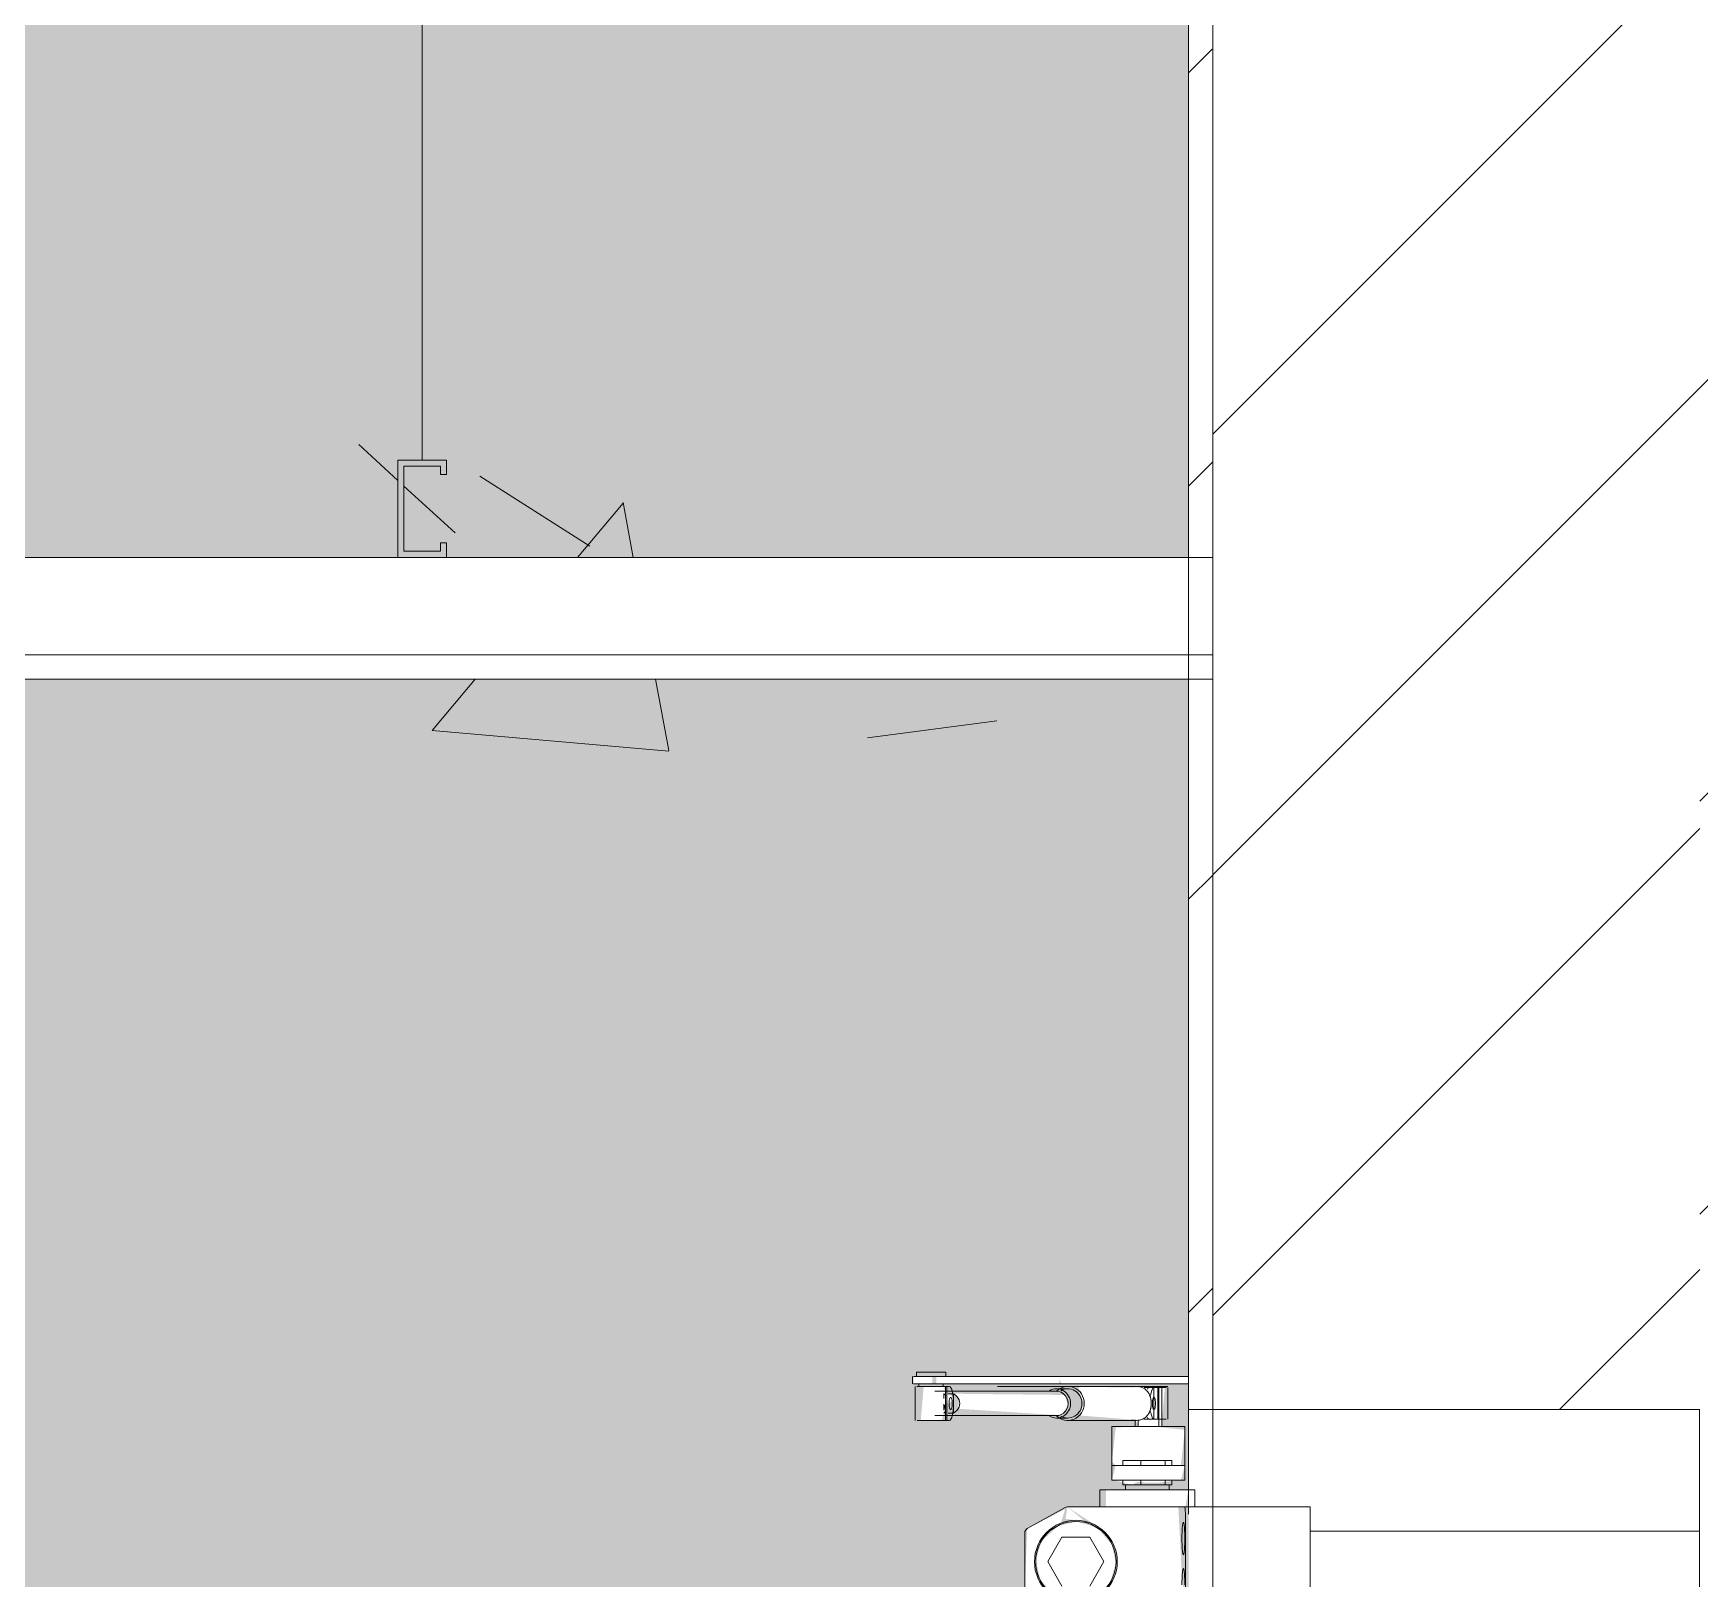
# Model space of a CAD drawing. Header units: millimetres. Extents: x 26124 to 258712, y -8723 to 35400.
# Drawn here: x 176803 to 177487, y 11131 to 11765 of the extents above; entities that cross this region are included whole.
import ezdxf

# ---------------------------------------------------------------- set-up
doc = ezdxf.new("R2010")
doc.units = ezdxf.units.MM
for name, color, linetype, lineweight in [('A-CLNG', 13, 'Continuous', 9), ('A-CLNG-3', 13, 'Continuous', 18), ('A-CLNG-PATT-3', 13, 'Continuous', 9), ('A-DETL-GENF', 92, 'Continuous', 9), ('A-DOOR', 31, 'Continuous', 9), ('A-DOOR-FRAM', 31, 'Continuous', 9), ('A-WALL', 113, 'Continuous', 9), ('A-WALL-1', 113, 'Continuous', 18), ('A-WALL-PATT-4', 111, 'Continuous', 9), ('I-WALL', 2, 'Continuous', 9), ('I-WALL-3', 2, 'Continuous', 18)]:
    doc.layers.add(name, color=color, linetype=linetype, lineweight=lineweight)
pattern_1 = [(45, (201715.2, 14125), (-84.8528, 84.8528), [])]

# ---------------------------------------------------------------- blocks, each defined once
blk = doc.blocks.new('FD_07 - FD_07-1700x2200-CỬA ĐI 2 CÁNH-V96-TKCS_MẶT CẮT 4')
at = {"layer": 'A-DOOR'}
for p, q in [((56329.08, 11213.49), (56329.08, 11210.49)), ((56329.55, 11213.49), (56329.55, 11213.49)), ((56329.55, 11213.49), (56337.24, 11213.49)), ((56329.55, 11210.49), (56329.55, 11210.49)), ((56329.55, 11210.49), (56337.24, 11210.49)), ((56330.23, 11209.49), (56330.23, 11195.49)), ((56330.73, 11215.28), (56330.73, 11213.49)), ((56342.73, 11215.28), (56330.73, 11215.28)), ((56330.73, 11215.28), (56342.73, 11215.28)), ((56330.86, 11209.49), (56335.05, 11209.49)), ((56331.73, 11210.49), (56331.73, 11209.49)), ((56335.05, 11209.49), (56343.23, 11209.49)), ((56336.73, 11213.49), (56339.23, 11213.49)), ((56339.23, 11213.49), (56336.73, 11213.49)), ((56338.28, 11213.49), (56336.73, 11213.49)), ((56336.73, 11213.49), (56338.28, 11213.49)), ((56336.73, 11210.49), (56339.23, 11210.49)), ((56339.23, 11210.49), (56336.73, 11210.49)), ((56339.23, 11210.49), (56336.73, 11210.49)), ((56336.73, 11210.49), (56339.23, 11210.49)), ((56338.85, 11213.49), (56337.24, 11213.49)), ((56337.24, 11213.49), (56338.85, 11213.49)), ((56338.85, 11210.49), (56337.24, 11210.49)), ((56337.24, 11210.49), (56338.85, 11210.49)), ((56338.85, 11213.49), (56389.47, 11213.49)), ((56338.85, 11210.49), (56389.47, 11210.49)), ((56341.73, 11209.49), (56341.73, 11210.49)), ((56343.23, 11209.49), (56342.67, 11209.49)), ((56342.67, 11209.49), (56344.18, 11209.49)), ((56342.67, 11209.49), (56342.67, 11195.49)), ((56342.73, 11213.49), (56342.73, 11215.28)), ((56343.23, 11195.49), (56343.23, 11209.49)), ((56366.06, 11209.49), (56364.06, 11209.49)), ((56364.06, 11209.49), (56366.06, 11209.49)), ((56432.06, 11209.49), (56366.06, 11209.49)), ((56389.47, 11213.49), (56390.47, 11213.49)), ((56389.47, 11210.49), (56390.47, 11210.49)), ((56390.47, 11213.49), (56416.03, 11213.49)), ((56390.47, 11210.49), (56416.03, 11210.49)), ((56416.03, 11213.49), (56417.23, 11213.49)), ((56416.03, 11210.49), (56417.23, 11210.49)), ((56416.56, 11213.49), (56417.1, 11213.49)), ((56417.1, 11213.49), (56416.56, 11213.49)), ((56416.56, 11210.49), (56417.1, 11210.49)), ((56417.1, 11210.49), (56416.56, 11210.49)), ((56417.23, 11213.49), (56442.7, 11213.49)), ((56417.23, 11210.49), (56442.67, 11210.49)), ((56432.06, 11209.49), (56434.06, 11209.49)), ((56434.06, 11209.49), (56432.06, 11209.49)), ((56388.25, 11207.5), (56338.23, 11207.5)), ((56342.02, 11204.49), (56342.02, 11206.48)), ((56343.73, 11206.48), (56344.05, 11206.48)), ((56344.05, 11206.48), (56345.9, 11206.48)), ((56345.9, 11206.48), (56345.9, 11198.52)), ((56392.91, 11208.5), (56388.25, 11208.5)), ((56424.27, 11209), (56428.25, 11209)), ((56426.05, 11209), (56427.98, 11209)), ((56427.98, 11209), (56429.89, 11209)), ((56429.53, 11209), (56428.2, 11209)), ((56428.2, 11196), (56428.2, 11209)), ((56428.25, 11209), (56429.42, 11209)), ((56428.25, 11196), (56428.25, 11209)), ((56429.98, 11209), (56429.26, 11209)), ((56429.89, 11209), (56433.35, 11209)), ((56429.89, 11196), (56429.89, 11209)), ((56430.38, 11193.03), (56430.38, 11209)), ((56431.58, 11193), (56431.58, 11209)), ((56434.08, 11196), (56434.08, 11209)), ((56338.23, 11197.5), (56388.25, 11197.5)), ((56342.02, 11199.77), (56342.02, 11202.22)), ((56344.05, 11198.52), (56343.73, 11198.52)), ((56345.9, 11198.52), (56344.05, 11198.52)), ((56388.25, 11196.5), (56392.91, 11196.5)), ((56420.58, 11195.73), (56420.58, 11193)), ((56421.78, 11195.72), (56421.78, 11193.03)), ((56428.25, 11196), (56424.27, 11196)), ((56427.98, 11196), (56426.05, 11196)), ((56429.89, 11196), (56427.98, 11196)), ((56428.2, 11196), (56429.53, 11196)), ((56433.35, 11196), (56429.89, 11196)), ((56335.05, 11195.49), (56331.01, 11195.49)), ((56342.67, 11195.49), (56335.05, 11195.49)), ((56344.18, 11195.49), (56342.67, 11195.49)), ((56392.91, 11195.5), (56420.99, 11195.5)), ((56441, 11193), (56411, 11193)), ((56422.85, 11193), (56415.28, 11193)), ((56424.66, 11193), (56420.58, 11193)), ((56420.58, 11193), (56420.77, 11193)), ((56421.32, 11193), (56422.2, 11193)), ((56422.19, 11193), (56421.74, 11193)), ((56421.74, 11193), (56424.92, 11193)), ((56431.58, 11193), (56424.66, 11193)), ((56424.92, 11193), (56430.43, 11193)), ((56430.43, 11193), (56429.98, 11193)), ((56436.89, 11193), (56431.16, 11193)), ((56431.4, 11193), (56431.58, 11193)), ((56411, 11179.56), (56411, 11187.88)), ((56441, 11187.88), (56441, 11179.56)), ((56410.98, 11171), (56410.98, 11177)), ((56410.98, 11177), (56425.98, 11177)), ((56415.53, 11179), (56422.87, 11179)), ((56415.53, 11177), (56415.53, 11179)), ((56422.87, 11179), (56432.91, 11179)), ((56422.87, 11177), (56422.87, 11179)), ((56425.98, 11177), (56440.98, 11177)), ((56432.91, 11179), (56435.6, 11179)), ((56432.91, 11177), (56432.91, 11179)), ((56435.6, 11177), (56435.6, 11179)), ((56440.98, 11177), (56440.98, 11171)), ((56425.98, 11171), (56410.98, 11171)), ((56415.53, 11169), (56415.53, 11171)), ((56419.2, 11169), (56415.53, 11169)), ((56416.56, 11169), (56416.56, 11167)), ((56417.77, 11169), (56416.56, 11169)), ((56416.56, 11169), (56416.87, 11169)), ((56416.87, 11169), (56417.77, 11169)), ((56423.23, 11169), (56419.2, 11169)), ((56419.2, 11169), (56423.24, 11169)), ((56422.87, 11169), (56419.2, 11169)), ((56422.87, 11169), (56422.87, 11171)), ((56427.89, 11169), (56422.87, 11169)), ((56427.89, 11169), (56423.23, 11169)), ((56423.24, 11169), (56427.9, 11169)), ((56440.98, 11171), (56425.98, 11171)), ((56434.26, 11169), (56427.89, 11169)), ((56432.91, 11169), (56427.89, 11169)), ((56427.9, 11169), (56431.93, 11169)), ((56431.93, 11169), (56434.56, 11169)), ((56432.91, 11169), (56432.91, 11171)), ((56434.26, 11169), (56432.91, 11169)), ((56434.56, 11169), (56434.26, 11169)), ((56435.6, 11169), (56434.26, 11169)), ((56434.56, 11167), (56434.56, 11169)), ((56435.6, 11169), (56435.6, 11171)), ((56406.02, 11167), (56406.02, 11160)), ((56408.63, 11167), (56406.02, 11167)), ((56406.02, 11167), (56420.5, 11167)), ((56420.5, 11167), (56445.11, 11167)), ((56445.11, 11167), (56442.5, 11167)), ((56445.11, 11160), (56445.11, 11167)), ((56376.25, 11151.07), (56391.77, 11159.75)), ((56392.74, 11160), (56436.9, 11160)), ((56436.9, 11160), (56439.89, 11160)), ((56445.11, 11160), (56439.38, 11160)), ((56439.89, 11160), (56440.96, 11160)), ((56452.56, 11160), (56440.96, 11160)), ((56441.22, 11157), (56441.22, 11118)), ((56442.5, 11160), (56445.11, 11160)), ((56452.56, 11160), (56452.56, 10960)), ((56492.56, 11160), (56452.56, 11160)), ((56492.56, 10960), (56492.56, 11160)), ((56375.22, 11125.67), (56375.22, 11149.33)), ((56384.68, 11137.5), (56390.45, 11147.5)), ((56390.45, 11147.5), (56402, 11147.5)), ((56402, 11147.5), (56407.77, 11137.5)), ((56390.45, 11127.5), (56384.68, 11137.5)), ((56407.77, 11137.5), (56402, 11127.5))]:
    blk.add_line(p, q, dxfattribs=at)
at = {"layer": 'A-DOOR', "flags": 128}
for points in [[(56345.9, 11206.48), (56346.67, 11205.97), (56347.32, 11205.38), (56347.84, 11204.72), (56348.23, 11204.01), (56348.46, 11203.26), (56348.54, 11202.5)], [(56348.54, 11202.5), (56348.46, 11201.74), (56348.23, 11200.99), (56347.84, 11200.28), (56347.32, 11199.62), (56346.67, 11199.03), (56345.9, 11198.52)], [(56441.22, 11157), (56441.22, 11157.67), (56441.2, 11158.3), (56441.17, 11158.87), (56441.12, 11159.35), (56441.07, 11159.7), (56441.02, 11159.92), (56440.96, 11160)], [(56441.02, 11159.92), (56441.07, 11159.7), (56441.12, 11159.35), (56441.17, 11158.87), (56441.2, 11158.3), (56441.22, 11157.67), (56441.22, 11157)]]:
    blk.add_lwpolyline(points, dxfattribs=at)
at = {"layer": 'A-DOOR'}
for centre, radius, start, end in [((56396.22, 11137.5), 17, 0, 180), ((56392.74, 11158), 2, 90, 119.19749), ((56377.22, 11149.33), 2, 119.19749, 180), ((56396.22, 11137.5), 16.5, 0, 180), ((56396.22, 11137.5), 17, 60, 75), ((56396.22, 11137.5), 17, 180, 0), ((56396.22, 11137.5), 16.5, 180, 0)]:
    blk.add_arc(centre, radius, start, end, dxfattribs=at)
for centre, major_axis, ratio, start_param, end_param in [((56342.23, 11202.49), (0, 7), 0.259156, 6.021386, 6.283185), ((56344.18, 11202.49), (0, 7), 0.259156, 4.712389, 6.283185), ((56392.91, 11202.5), (0, 7), 0.965835, 4.712389, 7.068583), ((56420.99, 11202.5), (0, 7), 0.965835, 5.776005, 6.536775), ((56339.09, 11202.5), (0, 5), 0.965835, 5.402701, 5.632805), ((56344.77, 11202.49), (0, 2.5), 0.259156, 4.712389, 7.853982), ((56344.77, 11202.49), (0, 2.5), 0.259156, 1.570796, 4.712389), ((56344.18, 11202.49), (0, 7), 0.259156, 3.141593, 4.712389), ((56388.25, 11202.5), (0, 6), 0.965835, 4.712389, 6.806784), ((56388.25, 11202.5), (0, 6), 0.965835, 2.617994, 4.712389), ((56388.25, 11202.5), (0, 5), 0.965835, 4.712389, 6.544985), ((56388.25, 11202.5), (0, 5), 0.965835, 2.879793, 4.712389), ((56392.91, 11202.5), (0, 7), 0.965835, 2.356194, 4.712389), ((56392.91, 11202.5), (0, 6), 0.965835, 4.712389, 6.806784), ((56392.91, 11202.5), (0, 6), 0.965835, 2.617994, 4.712389), ((56426.56, 11202.5), (0, 6.79), 0.259156, 0.291061, 0.547008), ((56428.49, 11202.5), (0, 6.79), 0.259156, 0.291061, 1.058902), ((56428.31, 11202.5), (0, 2.5), 0.259156, 4.712389, 7.853982), ((56428.31, 11202.5), (0, 2.5), 0.259156, 1.570796, 4.712389), ((56339.09, 11202.5), (0, 5), 0.965835, 3.791973, 4.022077), ((56342.83, 11202.49), (0, 2.5), 0.259156, 1.832596, 2.879793), ((56342.83, 11202.49), (0, 2.5), 0.259156, 1.832596, 2.879793), ((56342.23, 11202.49), (0, 7), 0.259156, 3.141593, 3.403392), ((56420.99, 11202.5), (0, 7), 0.965835, 2.888003, 3.648773), ((56426.56, 11202.5), (0, 6.79), 0.259156, 2.594585, 2.850532), ((56428.49, 11202.5), (0, 6.79), 0.259156, 2.082691, 2.850532), ((56411, 11181), (0, 12), 0.000349, 0, 0.959931), ((56441, 11181), (0, 12), 0.000349, 0, 0.959931), ((56410.99, 11183), (0, 6), 0.000349, 3.141593, 4.101524), ((56440.99, 11183), (0, 6), 0.000349, 3.141593, 4.101524)]:
    blk.add_ellipse(centre, major_axis=major_axis, ratio=ratio, start_param=start_param, end_param=end_param, dxfattribs=at)
for points, knots in [([(56427.2, 11202.5), (56427.2, 11202.76), (56427.19, 11203.15), (56427.14, 11203.66), (56427.08, 11204.03), (56427.02, 11204.4), (56426.94, 11204.76), (56426.86, 11205.05), (56426.79, 11205.27), (56426.73, 11205.44), (56426.67, 11205.61), (56426.59, 11205.82), (56426.47, 11206.09), (56426.35, 11206.34), (56426.24, 11206.54), (56426.15, 11206.69), (56426.06, 11206.83), (56425.94, 11207.02), (56425.78, 11207.25), (56425.57, 11207.51), (56425.26, 11207.84), (56424.84, 11208.23), (56424.47, 11208.5), (56424.27, 11208.62)], [0, 0, 0, 0, 0.1, 0.15, 0.2, 0.25, 0.3, 0.35, 0.375, 0.4, 0.425, 0.45, 0.5, 0.55, 0.575, 0.6, 0.625, 0.65, 0.7, 0.75, 0.8, 0.9, 1, 1, 1, 1]), ([(56424.27, 11196.38), (56424.47, 11196.5), (56424.84, 11196.77), (56425.26, 11197.16), (56425.57, 11197.49), (56425.78, 11197.75), (56425.94, 11197.98), (56426.06, 11198.17), (56426.15, 11198.31), (56426.24, 11198.46), (56426.35, 11198.66), (56426.47, 11198.91), (56426.59, 11199.18), (56426.67, 11199.39), (56426.73, 11199.56), (56426.79, 11199.73), (56426.86, 11199.95), (56426.94, 11200.24), (56427.02, 11200.6), (56427.08, 11200.97), (56427.14, 11201.34), (56427.19, 11201.85), (56427.2, 11202.24), (56427.2, 11202.5)], [0, 0, 0, 0, 0.1, 0.2, 0.25, 0.3, 0.35, 0.375, 0.4, 0.425, 0.45, 0.5, 0.55, 0.575, 0.6, 0.625, 0.65, 0.7, 0.75, 0.8, 0.85, 0.9, 1, 1, 1, 1]), ([(56440.99, 11147), (56440.99, 11148.22), (56440.95, 11149.98), (56440.82, 11151.86), (56440.69, 11152.92), (56440.54, 11153.55), (56440.38, 11153.71), (56440.23, 11153.39), (56440.09, 11152.61), (56439.97, 11151.41), (56439.91, 11150.42), (56439.89, 11149.87)], [0, 0, 0, 0, 0.2, 0.3, 0.4, 0.5, 0.6, 0.7, 0.8, 0.9, 1, 1, 1, 1]), ([(56439.89, 11149.87), (56439.93, 11150.97), (56440.04, 11152.34), (56440.23, 11153.39), (56440.38, 11153.71), (56440.54, 11153.55), (56440.69, 11152.92), (56440.82, 11151.86), (56440.92, 11150.45), (56440.98, 11148.78), (56440.99, 11147.61), (56440.99, 11147)], [0, 0, 0, 0, 0.2, 0.3, 0.4, 0.5, 0.6, 0.7, 0.8, 0.9, 1, 1, 1, 1]), ([(56439.89, 11144.13), (56439.93, 11143.03), (56440.04, 11141.66), (56440.23, 11140.61), (56440.38, 11140.29), (56440.54, 11140.45), (56440.69, 11141.08), (56440.82, 11142.14), (56440.92, 11143.55), (56440.98, 11145.22), (56440.99, 11146.39), (56440.99, 11147)], [0, 0, 0, 0, 0.2, 0.3, 0.4, 0.5, 0.6, 0.7, 0.8, 0.9, 1, 1, 1, 1]), ([(56440.99, 11147), (56440.99, 11145.78), (56440.95, 11144.02), (56440.82, 11142.14), (56440.69, 11141.08), (56440.54, 11140.45), (56440.38, 11140.29), (56440.23, 11140.61), (56440.09, 11141.39), (56439.97, 11142.59), (56439.91, 11143.58), (56439.89, 11144.13)], [0, 0, 0, 0, 0.2, 0.3, 0.4, 0.5, 0.6, 0.7, 0.8, 0.9, 1, 1, 1, 1]), ([(56440.99, 11128), (56440.99, 11129.22), (56440.95, 11130.98), (56440.82, 11132.86), (56440.69, 11133.92), (56440.54, 11134.55), (56440.38, 11134.71), (56440.23, 11134.39), (56440.09, 11133.61), (56439.97, 11132.41), (56439.91, 11131.42), (56439.89, 11130.87)], [0, 0, 0, 0, 0.2, 0.3, 0.4, 0.5, 0.6, 0.7, 0.8, 0.9, 1, 1, 1, 1]), ([(56439.89, 11130.87), (56439.93, 11131.97), (56440.04, 11133.34), (56440.23, 11134.39), (56440.38, 11134.71), (56440.54, 11134.55), (56440.69, 11133.92), (56440.82, 11132.86), (56440.92, 11131.45), (56440.98, 11129.78), (56440.99, 11128.61), (56440.99, 11128)], [0, 0, 0, 0, 0.2, 0.3, 0.4, 0.5, 0.6, 0.7, 0.8, 0.9, 1, 1, 1, 1])]:
    blk.add_open_spline(points, degree=3, knots=knots, dxfattribs=at)
for points in [[(56439.74, 11147), (56439.75, 11147.5), (56439.79, 11148.49), (56439.87, 11149.42), (56439.89, 11149.87)], [(56439.89, 11149.87), (56439.87, 11149.42), (56439.83, 11148.95), (56439.8, 11148.48)], [(56439.89, 11144.13), (56439.87, 11144.58), (56439.79, 11145.51), (56439.75, 11146.5), (56439.74, 11147)], [(56439.8, 11145.52), (56439.83, 11145.05), (56439.87, 11144.58), (56439.89, 11144.13)], [(56439.74, 11128), (56439.75, 11128.5), (56439.79, 11129.49), (56439.87, 11130.42), (56439.89, 11130.87)], [(56439.89, 11130.87), (56439.87, 11130.42), (56439.83, 11129.95), (56439.8, 11129.48)]]:
    blk.add_open_spline(points, degree=3, dxfattribs=at)
at = {"layer": 'A-DOOR-FRAM'}
for p, q in [((56652.56, 11200), (56452.56, 11200)), ((56452.56, 11200), (56452.56, 11160)), ((56652.56, 11150), (56652.56, 11200)), ((56452.56, 11160), (56492.56, 11160)), ((56492.56, 11160), (56492.56, 11150)), ((56492.56, 11150), (56652.56, 11150)), ((56652.56, 11150), (56652.56, 9000))]:
    blk.add_line(p, q, dxfattribs=at)
blk = doc.blocks.new('Repeating Detail - THANH TREO TRẦN 600-354052-TKCS_MẶT CẮT 4')
at = {"layer": 'A-DETL-GENF'}
blk.add_hatch(color=256, dxfattribs=at).paths.add_polyline_path([(56117.62, 28550), (56137.62, 28550), (56137.62, 28556), (56135.12, 28552.5), (56120.12, 28552.5), (56120.12, 28587.5), (56135.12, 28587.5), (56137.62, 28584), (56137.62, 28590), (56117.62, 28590)])
for p, q in [((56127.62, 28590), (56127.62, 29190)), ((56137.62, 28590), (56117.62, 28590)), ((56117.62, 28590), (56117.62, 28550)), ((56137.62, 28590), (56117.62, 28590)), ((56117.62, 28590), (56117.62, 28550)), ((56137.62, 28584), (56137.62, 28590)), ((56137.62, 28584), (56137.62, 28590)), ((56120.12, 28587.5), (56135.12, 28587.5)), ((56120.12, 28552.5), (56120.12, 28587.5)), ((56120.12, 28552.5), (56120.12, 28587.5)), ((56120.12, 28587.5), (56135.12, 28587.5)), ((56135.12, 28587.5), (56135.12, 28584)), ((56135.12, 28587.5), (56135.12, 28584)), ((56135.12, 28584), (56137.62, 28584)), ((56135.12, 28584), (56137.62, 28584)), ((56137.62, 28556), (56135.12, 28556)), ((56135.12, 28556), (56135.12, 28552.5)), ((56137.62, 28556), (56135.12, 28556)), ((56135.12, 28556), (56135.12, 28552.5)), ((56137.62, 28550), (56137.62, 28556)), ((56137.62, 28550), (56137.62, 28556)), ((56117.62, 28550), (56137.62, 28550)), ((56117.62, 28550), (56137.62, 28550)), ((56135.12, 28552.5), (56120.12, 28552.5)), ((56135.12, 28552.5), (56120.12, 28552.5))]:
    blk.add_line(p, q, dxfattribs=at)

msp = doc.modelspace()

# ---------------------------------------------------------------- hatches: boundary and pattern name
at = {"layer": 'A-CLNG-PATT-3'}
h = msp.add_hatch(dxfattribs=at)
h.set_pattern_fill('FP_4', color=256, style=0, pattern_type=2)
h.set_pattern_definition([(0, (201715.2, 14125), (1300.48, 325.12), [53.645, -921.715, 53.645, -6123.635]), (0, (201715.2, 14125), (1300.48, 325.12), [-1029.005, -921.715, 53.645, -1897.075, -3251.2]), (0, (201715.2, 14125), (1300.48, 325.12), [-3901.44, 53.645, -921.715, 53.645, -2222.195]), (0, (201715.2, 14125), (1300.48, 325.12), [-4930.445, -596.595, 53.645, -1571.955]), (120, (202202.9, 14287.56), (-931.8022, 963.6887), [53.645, -921.715, -6177.28]), (120, (202202.9, 14287.56), (-931.8022, 963.6887), [-975.36, 53.645, -921.715, -5201.92]), (120, (202202.9, 14287.56), (-931.8022, 963.6887), [-1950.72, 53.645, -1897.075, -3251.2]), (120, (202202.9, 14287.56), (-931.8022, 963.6887), [-3901.44, 53.645, -921.715, -2275.84]), (120, (202202.9, 14287.56), (-931.8022, 963.6887), [-4876.8, 53.645, -596.595, -1625.6]), (120, (202202.9, 14287.56), (-931.8022, 963.6887), [-5527.04, 53.645, -1571.955]), (240, (202365.44, 14937.8), (-368.6778, -1288.8087), [53.645, -921.715, -6177.28]), (240, (202365.44, 14937.8), (-368.6778, -1288.8087), [-975.36, 53.645, -921.715, -5201.92]), (240, (202365.44, 14937.8), (-368.6778, -1288.8087), [-1950.72, 53.645, -1897.075, -3251.2]), (240, (202365.44, 14937.8), (-368.6778, -1288.8087), [-3901.44, 53.645, -921.715, -2275.84]), (240, (202365.44, 14937.8), (-368.6778, -1288.8087), [-4876.8, 53.645, -596.595, -1625.6]), (240, (202365.44, 14937.8), (-368.6778, -1288.8087), [-5527.04, 53.645, -1571.955])])
h.paths.add_polyline_path([(176508.8, 11500), (177287.47, 11500), (177287.47, 11510), (163487.47, 11510), (163487.47, 11500), (174910.98, 11500)])
at = {"layer": 'A-WALL-PATT-4'}
h = msp.add_hatch(dxfattribs=at)
h.set_pattern_fill('FP_6', color=256, style=0, pattern_type=2)
h.set_pattern_definition([(50, (201715.2, 14125), (1165.978, -102.01), [121.92, -1341.12]), (355, (201715.2, 14125), (-225.554, 1222.763), [97.536, -1072.896]), (100.451, (201812.4, 14116.5), (940.433, 1120.746), [103.616, -1139.776]), (46.184, (201715.2, 14450.1), (1734.906, -269.074), [182.88, -2011.68]), (96.636, (201859.8, 14427.7), (1519.38, 1583.54), [155.42, -1709.665]), (351.184, (201715.2, 14450.1), (1519.39, 1583.52), [146.3, -1609.34]), (21, (201877.8, 14368.8), (970.332, -654.498), [121.92, -1341.12]), (326, (201877.8, 14368.8), (395.533, 1178.804), [97.536, -1072.896]), (71.451, (201958.6, 14314.3), (1365.87, 524.296), [103.616, -1139.776]), (37.5, (201715.2, 14125), (19.767, 541.1527), [53.645, -1006.246, 53.645, -1035.507, -1076.96]), (37.5, (201715.2, 14125), (19.767, 541.1527), [-2149.043, 53.645, -1023.315]), (7.5, (201715.2, 14125), (427.646, 641.156), [53.645, -567.334, 53.645, -981.862, -410.464]), (7.5, (201715.2, 14125), (427.646, 641.156), [-1656.486, 53.645, -356.82]), (327.5, (201352.7, 14125), (867.782, -36.665), [53.645, -352.755, 53.645, -1214.323, -1682.496]), (327.5, (201352.7, 14125), (867.782, -36.665), [-1674.368, 53.645, -1628.85]), (317.5, (201190.1, 14125), (948.028, 162.731), [53.645, -474.675, 53.645, -788.416, -1194.816]), (317.5, (201190.1, 14125), (948.028, 162.731), [-1370.38, 53.645, -1141.17])])
h.paths.add_polyline_path([(177227.64, 11160), (177234.92, 11154), (177226.9, 11155.06), (177227.38, 11158.22)])
h.paths.add_polyline_path([(165287.47, 9000), (172247.47, 9000), (172247.47, 11200), (173337.47, 11200), (173337.47, 9000), (177277.47, 9000), (177276.16, 11102.49), (177264.39, 11091.32), (177262.78, 11091.32), (177254.19, 11092.95), (177241.63, 11107.41), (177241.23, 11115), (177230.26, 11116.7), (177245.85, 11129), (177248.12, 11137.5), (177245.41, 11146.56), (177239.37, 11152.38), (177227.64, 11160), (177243.53, 11160), (177243.53, 11167), (177277.39, 11167), (177276.12, 11160), (177273.22, 11160), (177274.64, 11133.1), (177276.16, 11115), (177277.47, 11116.7), (177277.47, 11210.49), (177173.75, 11210.49), (177173.75, 11213.49), (177277.47, 11213.49), (177277.47, 11500), (165287.47, 11500), (165287.47, 9590.03)])
h.paths.add_polyline_path([(177227.64, 11115), (177227.64, 11120.96), (177232.87, 11119.03), (177229.84, 11116.7)])
h.paths.add_polyline_path([(177226.67, 11115.25), (177210.12, 11125.67), (177211.15, 11151.07), (177226.68, 11159.01), (177224.95, 11153.19), (177218.83, 11149.17), (177214.62, 11141.3), (177215.19, 11131.93), (177219.58, 11125.12), (177226.72, 11121), (177226.68, 11116.7)])
h.paths.add_polyline_path([(177231.12, 11121), (177221.94, 11123.93), (177216.4, 11130.3), (177214.7, 11138.1), (177217.03, 11146), (177223.92, 11152.22), (177231.73, 11153.92), (177239.62, 11151.6), (177245.85, 11144.7), (177247.54, 11136.9), (177245.22, 11129), (177238.33, 11122.78), (177231.47, 11121.05)])
h.paths.add_polyline_path([(177254.1, 11169), (177246.64, 11171), (177245.88, 11171), (177247.54, 11177), (177245.9, 11178.49), (177247.54, 11192.66), (177257.26, 11193.03), (177255.51, 11195.73), (177232.59, 11197.55), (177234.57, 11202.5), (177232.2, 11207.76), (177232.59, 11209.26), (177267.71, 11209), (177266.27, 11193.03), (177266.3, 11192.66), (177275.9, 11191.64), (177274.28, 11177.17), (177275.88, 11177), (177274.28, 11171), (177265.34, 11170.01), (177260.46, 11169.93), (177256.43, 11170.27), (177255.4, 11169.71)])
h.paths.add_polyline_path([(177180.8, 11206.48), (177226.61, 11205.97), (177227.88, 11201.74), (177225.56, 11198.17), (177224.4, 11197.67), (177182.75, 11200.28), (177183.13, 11204.01), (177181.47, 11206.04)])
h.paths.add_polyline_path([(177175.51, 11195.49), (177167.38, 11195.49), (177168.59, 11209.49), (177176.58, 11209.49), (177178.3, 11205.97), (177179.03, 11206.48), (177180.8, 11204.72), (177178.95, 11202.12), (177177.56, 11203.36), (177176.95, 11198.96), (177176.01, 11195.49)])
h.paths.add_polyline_path([(177171.56, 11210.49), (177164.45, 11210.49), (177164.45, 11213.49), (177172.14, 11213.49), (177172.14, 11210.49)])
h.paths.add_polyline_path([(177224.37, 11210.49), (177225.37, 11210.49), (177224.37, 11212.49)])
h.paths.add_polyline_path([(165287.54, 11550), (165552.52, 11550), (165552.52, 11590), (165572.52, 11590), (165572.52, 11584), (165570.02, 11587.5), (165555.02, 11587.5), (165555.02, 11552.5), (165570.02, 11552.5), (165572.52, 11556), (165572.52, 11550), (166152.52, 11550), (166152.52, 11590), (166172.52, 11590), (166172.52, 11584), (166170.02, 11587.5), (166155.02, 11587.5), (166155.02, 11552.5), (166170.02, 11552.5), (166172.52, 11556), (166172.52, 11550), (166752.52, 11550), (166752.52, 11590), (166772.52, 11590), (166772.52, 11584), (166770.02, 11587.5), (166755.02, 11587.5), (166755.02, 11552.5), (166770.02, 11552.5), (166772.52, 11556), (166772.52, 11550), (167352.52, 11550), (167352.52, 11590), (167372.52, 11590), (167372.52, 11584), (167370.02, 11587.5), (167355.02, 11587.5), (167355.02, 11552.5), (167370.02, 11552.5), (167372.52, 11556), (167372.52, 11550), (167952.52, 11550), (167952.52, 11590), (167972.52, 11590), (167972.52, 11584), (167970.02, 11587.5), (167955.02, 11587.5), (167955.02, 11552.5), (167970.02, 11552.5), (167972.52, 11556), (167972.52, 11550), (168552.52, 11550), (168552.52, 11590), (168572.52, 11590), (168572.52, 11584), (168570.02, 11587.5), (168555.02, 11587.5), (168555.02, 11552.5), (168570.02, 11552.5), (168572.52, 11556), (168572.52, 11550), (169152.52, 11550), (169152.52, 11590), (169172.52, 11590), (169172.52, 11584), (169170.02, 11587.5), (169155.02, 11587.5), (169155.02, 11552.5), (169170.02, 11552.5), (169172.52, 11556), (169172.52, 11550), (169752.52, 11550), (169752.52, 11590), (169772.52, 11590), (169772.52, 11584), (169770.02, 11587.5), (169755.02, 11587.5), (169755.02, 11552.5), (169770.02, 11552.5), (169772.52, 11556), (169772.52, 11550), (170352.52, 11550), (170352.52, 11590), (170372.52, 11590), (170372.52, 11584), (170370.02, 11587.5), (170355.02, 11587.5), (170355.02, 11552.5), (170370.02, 11552.5), (170372.52, 11556), (170372.52, 11550), (170952.52, 11550), (170952.52, 11590), (170972.52, 11590), (170972.52, 11584), (170970.02, 11587.5), (170955.02, 11587.5), (170955.02, 11552.5), (170970.02, 11552.5), (170972.52, 11556), (170972.52, 11550), (171552.52, 11550), (171552.52, 11590), (171572.52, 11590), (171572.52, 11584), (171570.02, 11587.5), (171555.02, 11587.5), (171555.02, 11552.5), (171570.02, 11552.5), (171572.52, 11556), (171572.52, 11550), (172152.52, 11550), (172152.52, 11590), (172172.52, 11590), (172172.52, 11584), (172170.02, 11587.5), (172155.02, 11587.5), (172155.02, 11552.5), (172170.02, 11552.5), (172172.52, 11556), (172172.52, 11550), (172752.52, 11550), (172752.52, 11590), (172772.52, 11590), (172772.52, 11584), (172770.02, 11587.5), (172755.02, 11587.5), (172755.02, 11552.5), (172770.02, 11552.5), (172772.52, 11556), (172772.52, 11550), (173352.52, 11550), (173352.52, 11590), (173372.52, 11590), (173372.52, 11584), (173370.02, 11587.5), (173355.02, 11587.5), (173355.02, 11552.5), (173370.02, 11552.5), (173372.52, 11556), (173372.52, 11550), (173952.52, 11550), (173952.52, 11590), (173972.52, 11590), (173972.52, 11584), (173970.02, 11587.5), (173955.02, 11587.5), (173955.02, 11552.5), (173970.02, 11552.5), (173972.52, 11556), (173972.52, 11550), (174552.52, 11550), (174552.52, 11590), (174572.52, 11590), (174572.52, 11584), (174570.02, 11587.5), (174555.02, 11587.5), (174555.02, 11552.5), (174570.02, 11552.5), (174572.52, 11556), (174572.52, 11550), (175152.52, 11550), (175152.52, 11590), (175172.52, 11590), (175172.52, 11584), (175170.02, 11587.5), (175155.02, 11587.5), (175155.02, 11552.5), (175170.02, 11552.5), (175172.52, 11556), (175172.52, 11550), (175752.52, 11550), (175752.52, 11590), (175772.52, 11590), (175772.52, 11584), (175770.02, 11587.5), (175755.02, 11587.5), (175755.02, 11552.5), (175770.02, 11552.5), (175772.52, 11556), (175772.52, 11550), (176352.52, 11550), (176352.52, 11590), (176372.52, 11590), (176372.52, 11584), (176370.02, 11587.5), (176355.02, 11587.5), (176355.02, 11552.5), (176370.02, 11552.5), (176372.52, 11556), (176372.52, 11550), (176952.52, 11550), (176952.52, 11590), (176972.52, 11590), (176972.52, 11584), (176970.02, 11587.5), (176955.02, 11587.5), (176955.02, 11552.5), (176970.02, 11552.5), (176972.52, 11556), (176972.52, 11550), (177277.47, 11550), (177277.47, 12150), (173787.54, 12150), (173787.54, 11900), (173387.54, 11900), (173387.54, 12150), (170487.53, 12150), (170487.53, 11950), (170287.53, 11950), (170287.53, 12150), (165987.54, 12150), (165987.54, 11900), (165287.54, 11900), (165287.47, 11550)])
h.paths.add_polyline_path([(174910.98, 12380), (177277.47, 12380), (177277.47, 12400), (165287.47, 12400), (165287.47, 12380), (173313.16, 12380)])
h = msp.add_hatch(dxfattribs=at)
h.set_pattern_fill('FP_7', color=256, style=0, pattern_type=2)
h.set_pattern_definition([(37.5, (201715.2, 14125), (-5.1206, 156.61216), [5.364, -118.181, 5.364, -132.812, -132.08]), (37.5, (201715.2, 14125), (-5.1206, 156.61216), [-261.722, 5.364, -126.716]), (7.5, (201715.2, 14125), (143.847, 229.3842), [5.364, -61.285, 5.364, -105.989, -42.672]), (7.5, (201715.2, 14125), (143.847, 229.3842), [-178.003, 5.364, -37.308]), (327.5, (201615.23, 14125), (253.1176, 0.4601), [5.364, -35.276, 5.364, -140.94, -191.008]), (327.5, (201615.23, 14125), (253.1176, 0.4601), [-186.944, 5.364, -185.644]), (317.5, (201615.23, 14125), (244.3381, 71.3376), [5.364, -14.956, 5.364, -90.546, -109.728]), (317.5, (201615.23, 14125), (244.3381, 71.3376), [-116.23, 5.364, -104.364])])
h.paths.add_polyline_path([(177227.64, 11160), (177234.92, 11154), (177226.9, 11155.06), (177227.38, 11158.22)])
h.paths.add_polyline_path([(165287.47, 9000), (172247.47, 9000), (172247.47, 11200), (173337.47, 11200), (173337.47, 9000), (177277.47, 9000), (177276.16, 11102.49), (177264.39, 11091.32), (177262.78, 11091.32), (177254.19, 11092.95), (177241.63, 11107.41), (177241.23, 11115), (177230.26, 11116.7), (177245.85, 11129), (177248.12, 11137.5), (177245.41, 11146.56), (177239.37, 11152.38), (177227.64, 11160), (177243.53, 11160), (177243.53, 11167), (177277.39, 11167), (177276.12, 11160), (177273.22, 11160), (177274.64, 11133.1), (177276.16, 11115), (177277.47, 11116.7), (177277.47, 11210.49), (177173.75, 11210.49), (177173.75, 11213.49), (177277.47, 11213.49), (177277.47, 11500), (165287.47, 11500), (165287.47, 9590.03)])
h.paths.add_polyline_path([(177227.64, 11115), (177227.64, 11120.96), (177232.87, 11119.03), (177229.84, 11116.7)])
h.paths.add_polyline_path([(177226.67, 11115.25), (177210.12, 11125.67), (177211.15, 11151.07), (177226.68, 11159.01), (177224.95, 11153.19), (177218.83, 11149.17), (177214.62, 11141.3), (177215.19, 11131.93), (177219.58, 11125.12), (177226.72, 11121), (177226.68, 11116.7)])
h.paths.add_polyline_path([(177231.12, 11121), (177221.94, 11123.93), (177216.4, 11130.3), (177214.7, 11138.1), (177217.03, 11146), (177223.92, 11152.22), (177231.73, 11153.92), (177239.62, 11151.6), (177245.85, 11144.7), (177247.54, 11136.9), (177245.22, 11129), (177238.33, 11122.78), (177231.47, 11121.05)])
h.paths.add_polyline_path([(177254.1, 11169), (177246.64, 11171), (177245.88, 11171), (177247.54, 11177), (177245.9, 11178.49), (177247.54, 11192.66), (177257.26, 11193.03), (177255.51, 11195.73), (177232.59, 11197.55), (177234.57, 11202.5), (177232.2, 11207.76), (177232.59, 11209.26), (177267.71, 11209), (177266.27, 11193.03), (177266.3, 11192.66), (177275.9, 11191.64), (177274.28, 11177.17), (177275.88, 11177), (177274.28, 11171), (177265.34, 11170.01), (177260.46, 11169.93), (177256.43, 11170.27), (177255.4, 11169.71)])
h.paths.add_polyline_path([(177180.8, 11206.48), (177226.61, 11205.97), (177227.88, 11201.74), (177225.56, 11198.17), (177224.4, 11197.67), (177182.75, 11200.28), (177183.13, 11204.01), (177181.47, 11206.04)])
h.paths.add_polyline_path([(177175.51, 11195.49), (177167.38, 11195.49), (177168.59, 11209.49), (177176.58, 11209.49), (177178.3, 11205.97), (177179.03, 11206.48), (177180.8, 11204.72), (177178.95, 11202.12), (177177.56, 11203.36), (177176.95, 11198.96), (177176.01, 11195.49)])
h.paths.add_polyline_path([(177171.56, 11210.49), (177164.45, 11210.49), (177164.45, 11213.49), (177172.14, 11213.49), (177172.14, 11210.49)])
h.paths.add_polyline_path([(177224.37, 11210.49), (177225.37, 11210.49), (177224.37, 11212.49)])
h.paths.add_polyline_path([(165287.54, 11550), (165552.52, 11550), (165552.52, 11590), (165572.52, 11590), (165572.52, 11584), (165570.02, 11587.5), (165555.02, 11587.5), (165555.02, 11552.5), (165570.02, 11552.5), (165572.52, 11556), (165572.52, 11550), (166152.52, 11550), (166152.52, 11590), (166172.52, 11590), (166172.52, 11584), (166170.02, 11587.5), (166155.02, 11587.5), (166155.02, 11552.5), (166170.02, 11552.5), (166172.52, 11556), (166172.52, 11550), (166752.52, 11550), (166752.52, 11590), (166772.52, 11590), (166772.52, 11584), (166770.02, 11587.5), (166755.02, 11587.5), (166755.02, 11552.5), (166770.02, 11552.5), (166772.52, 11556), (166772.52, 11550), (167352.52, 11550), (167352.52, 11590), (167372.52, 11590), (167372.52, 11584), (167370.02, 11587.5), (167355.02, 11587.5), (167355.02, 11552.5), (167370.02, 11552.5), (167372.52, 11556), (167372.52, 11550), (167952.52, 11550), (167952.52, 11590), (167972.52, 11590), (167972.52, 11584), (167970.02, 11587.5), (167955.02, 11587.5), (167955.02, 11552.5), (167970.02, 11552.5), (167972.52, 11556), (167972.52, 11550), (168552.52, 11550), (168552.52, 11590), (168572.52, 11590), (168572.52, 11584), (168570.02, 11587.5), (168555.02, 11587.5), (168555.02, 11552.5), (168570.02, 11552.5), (168572.52, 11556), (168572.52, 11550), (169152.52, 11550), (169152.52, 11590), (169172.52, 11590), (169172.52, 11584), (169170.02, 11587.5), (169155.02, 11587.5), (169155.02, 11552.5), (169170.02, 11552.5), (169172.52, 11556), (169172.52, 11550), (169752.52, 11550), (169752.52, 11590), (169772.52, 11590), (169772.52, 11584), (169770.02, 11587.5), (169755.02, 11587.5), (169755.02, 11552.5), (169770.02, 11552.5), (169772.52, 11556), (169772.52, 11550), (170352.52, 11550), (170352.52, 11590), (170372.52, 11590), (170372.52, 11584), (170370.02, 11587.5), (170355.02, 11587.5), (170355.02, 11552.5), (170370.02, 11552.5), (170372.52, 11556), (170372.52, 11550), (170952.52, 11550), (170952.52, 11590), (170972.52, 11590), (170972.52, 11584), (170970.02, 11587.5), (170955.02, 11587.5), (170955.02, 11552.5), (170970.02, 11552.5), (170972.52, 11556), (170972.52, 11550), (171552.52, 11550), (171552.52, 11590), (171572.52, 11590), (171572.52, 11584), (171570.02, 11587.5), (171555.02, 11587.5), (171555.02, 11552.5), (171570.02, 11552.5), (171572.52, 11556), (171572.52, 11550), (172152.52, 11550), (172152.52, 11590), (172172.52, 11590), (172172.52, 11584), (172170.02, 11587.5), (172155.02, 11587.5), (172155.02, 11552.5), (172170.02, 11552.5), (172172.52, 11556), (172172.52, 11550), (172752.52, 11550), (172752.52, 11590), (172772.52, 11590), (172772.52, 11584), (172770.02, 11587.5), (172755.02, 11587.5), (172755.02, 11552.5), (172770.02, 11552.5), (172772.52, 11556), (172772.52, 11550), (173352.52, 11550), (173352.52, 11590), (173372.52, 11590), (173372.52, 11584), (173370.02, 11587.5), (173355.02, 11587.5), (173355.02, 11552.5), (173370.02, 11552.5), (173372.52, 11556), (173372.52, 11550), (173952.52, 11550), (173952.52, 11590), (173972.52, 11590), (173972.52, 11584), (173970.02, 11587.5), (173955.02, 11587.5), (173955.02, 11552.5), (173970.02, 11552.5), (173972.52, 11556), (173972.52, 11550), (174552.52, 11550), (174552.52, 11590), (174572.52, 11590), (174572.52, 11584), (174570.02, 11587.5), (174555.02, 11587.5), (174555.02, 11552.5), (174570.02, 11552.5), (174572.52, 11556), (174572.52, 11550), (175152.52, 11550), (175152.52, 11590), (175172.52, 11590), (175172.52, 11584), (175170.02, 11587.5), (175155.02, 11587.5), (175155.02, 11552.5), (175170.02, 11552.5), (175172.52, 11556), (175172.52, 11550), (175752.52, 11550), (175752.52, 11590), (175772.52, 11590), (175772.52, 11584), (175770.02, 11587.5), (175755.02, 11587.5), (175755.02, 11552.5), (175770.02, 11552.5), (175772.52, 11556), (175772.52, 11550), (176352.52, 11550), (176352.52, 11590), (176372.52, 11590), (176372.52, 11584), (176370.02, 11587.5), (176355.02, 11587.5), (176355.02, 11552.5), (176370.02, 11552.5), (176372.52, 11556), (176372.52, 11550), (176952.52, 11550), (176952.52, 11590), (176972.52, 11590), (176972.52, 11584), (176970.02, 11587.5), (176955.02, 11587.5), (176955.02, 11552.5), (176970.02, 11552.5), (176972.52, 11556), (176972.52, 11550), (177277.47, 11550), (177277.47, 12150), (173787.54, 12150), (173787.54, 11900), (173387.54, 11900), (173387.54, 12150), (170487.53, 12150), (170487.53, 11950), (170287.53, 11950), (170287.53, 12150), (165987.54, 12150), (165987.54, 11900), (165287.54, 11900), (165287.47, 11550)])
h.paths.add_polyline_path([(174910.98, 12380), (177277.47, 12380), (177277.47, 12400), (165287.47, 12400), (165287.47, 12380), (173313.16, 12380)])
h = msp.add_hatch(dxfattribs=at)
h.set_pattern_fill('FP_5', color=256, style=0, pattern_type=2)
h.set_pattern_definition(pattern_1)
h.paths.add_polyline_path([(177287.47, 11200), (177286.97, 12150), (177277.47, 12150), (177277.47, 11200)])
h.paths.add_polyline_path([(177287.47, 12350), (177287.47, 12400), (177277.47, 12400), (177277.47, 12350), (177279.97, 12350)])
h = msp.add_hatch(dxfattribs=at)
h.set_pattern_fill('FP_5', color=256, style=0, pattern_type=2)
h.set_pattern_definition(pattern_1)
h.paths.add_polyline_path([(177497.47, 11200), (177497.47, 12150), (177487.47, 12150), (177487.47, 11200)])
h.paths.add_polyline_path([(177494.97, 12350), (177497.47, 12350), (177497.47, 12400), (177487.47, 12400), (177487.47, 12350)])
h = msp.add_hatch(dxfattribs=at)
h.set_pattern_fill('FP_1', color=256, style=0, pattern_type=2)
h.set_pattern_definition([(45, (201715.2, 14125), (-90.5097, 90.5097), [])])
h.paths.add_polyline_path([(177487.47, 8950), (177487.47, 9000), (177287.47, 9000), (177287.47, 8950), (177307.71, 8950)])
h.paths.add_polyline_path([(177487.47, 11200), (177487.47, 12150), (177287.47, 12150), (177287.47, 11200), (177307.71, 11200)])

# ---------------------------------------------------------------- linework, layer by layer
at = {"layer": 'A-CLNG'}
msp.add_line((177287.47, 11510), (163487.47, 11510), dxfattribs=at)
at = {"layer": 'A-CLNG-3'}
for p, q in [((176952.52, 11550), (176372.52, 11550)), ((177287.47, 11550), (176972.52, 11550)), ((177287.47, 11500), (177287.47, 11550)), ((163487.47, 11500), (177287.47, 11500))]:
    msp.add_line(p, q, dxfattribs=at)
at = {"layer": 'A-WALL'}
msp.add_line((177287.47, 12150), (177287.47, 11200), dxfattribs=at)
at = {"layer": 'A-WALL-1'}
msp.add_line((177287.47, 11200), (177487.47, 11200), dxfattribs=at)
at = {"layer": 'I-WALL'}
msp.add_line((177277.47, 11157), (177277.47, 11200), dxfattribs=at)
at = {"layer": 'I-WALL-3'}
for p, q in [((177277.47, 12150), (177277.47, 11200)), ((177277.47, 11200), (177287.47, 11200))]:
    msp.add_line(p, q, dxfattribs=at)

# ---------------------------------------------------------------- block references
at = {"layer": 'A-DETL-GENF'}
msp.add_blockref('Repeating Detail - THANH TREO TRẦN 600-354052-TKCS_MẶT CẮT 4', (120834.9, -17000), dxfattribs=at)
at = {"layer": 'A-DOOR'}
msp.add_blockref('FD_07 - FD_07-1700x2200-CỬA ĐI 2 CÁNH-V96-TKCS_MẶT CẮT 4', (120834.9, 0), dxfattribs=at)

doc.saveas('drawing.dxf')
